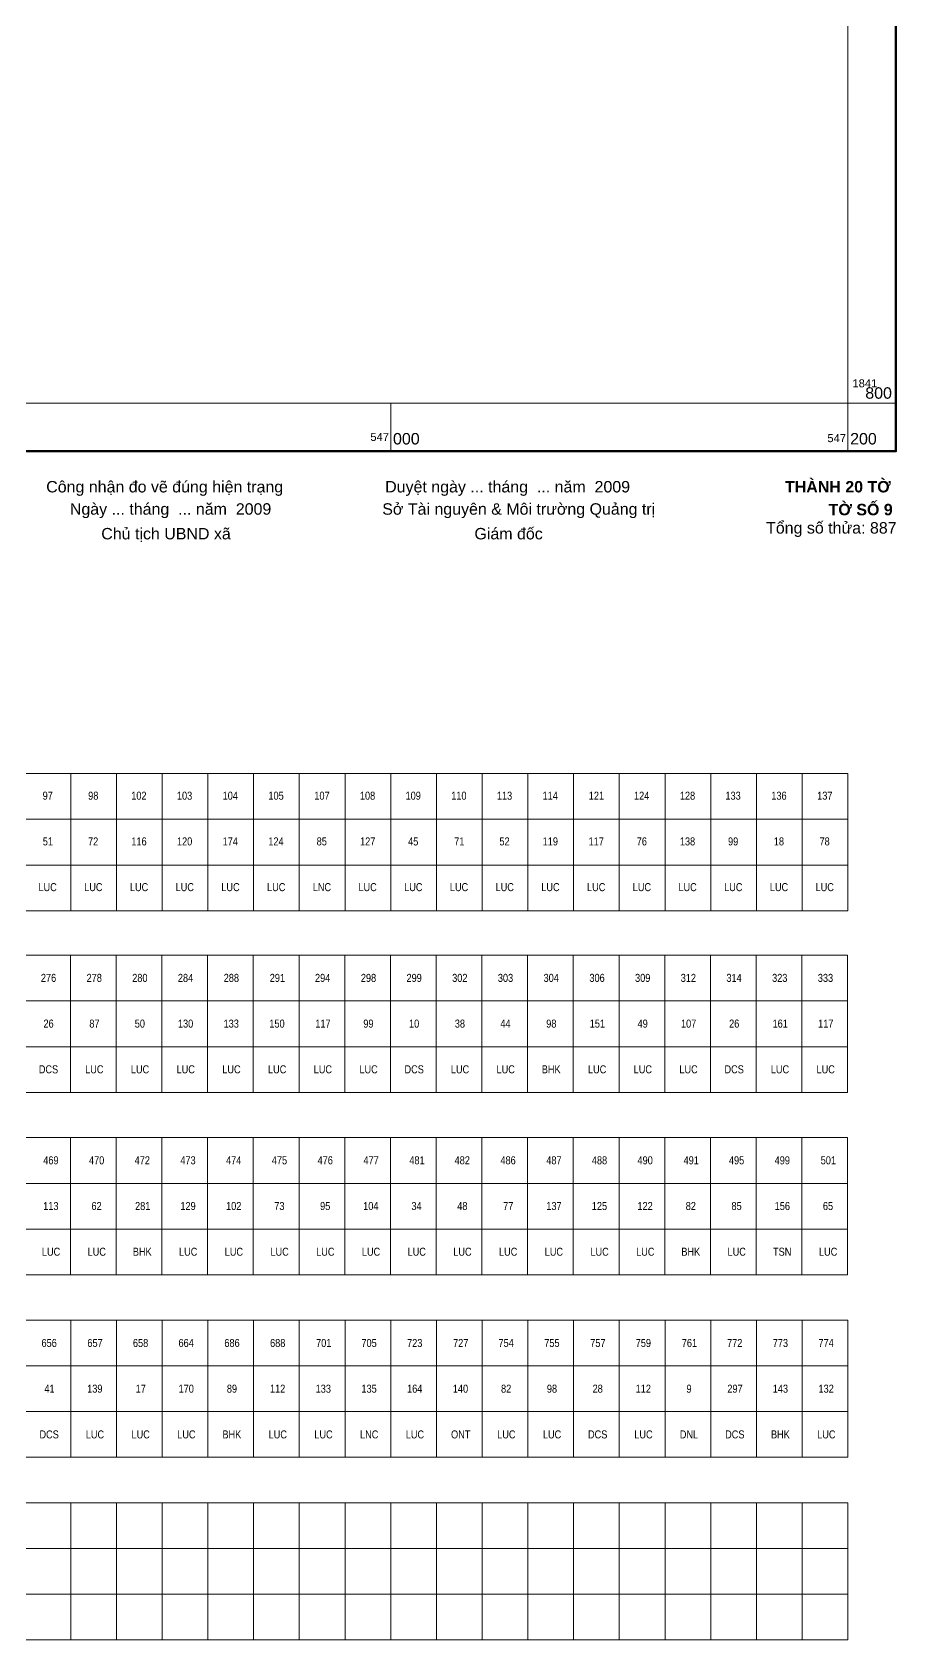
# Model space of a CAD drawing. Header units: metres. Extents: x 545779 to 547235, y 1841259 to 1843294.
# Drawn here: x 546843 to 547221, y 1841259 to 1841962 of the extents above; entities that cross this region are included whole.
import ezdxf
from ezdxf.enums import TextEntityAlignment as Align

# ---------------------------------------------------------------- set-up
doc = ezdxf.new("R2010")
doc.units = ezdxf.units.M
doc.header["$MEASUREMENT"] = 0
for name, color, linetype, lineweight in [('Level 13', 7, 'Continuous', 0), ('Level 56', 7, 'Continuous', 0), ('Level 59', 7, 'Continuous', 0), ('Level 60', 7, 'Continuous', 0), ('Level 61', 7, 'Continuous', 0)]:
    doc.layers.add(name, color=color, linetype=linetype, lineweight=lineweight)
doc.styles.add('Style-VHarial', font='VHarial.shx')
doc.styles.add('Style-VHarialb', font='VHarialb.shx')
doc.styles.add('Style-Vnarial', font='Vnarial.shx')
doc.styles.add('Style-vnarialNarrowI', font='vnarialNarrowI.shx')

# ---------------------------------------------------------------- blocks, each defined once
blk = doc.blocks.new('123')
at = {"color": 0, "linetype": 'ByBlock', "lineweight": -2, "flags": 128}
blk.add_lwpolyline([(0, -20), (1400, -20), (1400, -80), (0, -80), (0, -20)], close=True, dxfattribs=at)
for points in [[(1060, -20), (1060, -80)], [(1080, -20), (1080, -80)], [(1100, -20), (1100, -80)], [(1120, -20), (1120, -80)], [(1140, -20), (1140, -80)], [(1160, -20), (1160, -80)], [(1180, -20), (1180, -80)], [(1200, -20), (1200, -80)], [(1220, -20), (1220, -80)], [(1240, -20), (1240, -80)], [(1260, -20), (1260, -80)], [(1280, -20), (1280, -80)], [(1300, -20), (1300, -80)], [(1320, -20), (1320, -80)], [(1340, -20), (1340, -80)], [(1360, -20), (1360, -80)], [(1380, -20), (1380, -80)], [(0, -40), (1400, -40)], [(0, -60), (1400, -60)]]:
    blk.add_lwpolyline(points, dxfattribs=at)
blk = doc.blocks.new('N_THUA_146')
at = {"layer": 'Level 13', "color": 230, "linetype": 'Continuous', "lineweight": 0, "style": 'Style-vnarialNarrowI'}
for s, p in [('97', (0.234422, -0.01001)), ('51', (0.29984, -20.01001)), ('LUC', (0.194291, -40.01001))]:
    blk.add_text(s, height=3.49998, dxfattribs=at).set_placement(p, align=Align.MIDDLE_CENTER)
blk = doc.blocks.new('N_THUA_148')
at = {"layer": 'Level 13', "color": 230, "linetype": 'Continuous', "lineweight": 0, "style": 'Style-vnarialNarrowI'}
for s, p in [('98', (0.153379, -0.01001)), ('72', (0.102964, -20.01001)), ('LUC', (0.194291, -40.01001))]:
    blk.add_text(s, height=3.49998, dxfattribs=at).set_placement(p, align=Align.MIDDLE_CENTER)
blk = doc.blocks.new('N_THUA_153')
at = {"layer": 'Level 13', "color": 230, "linetype": 'Continuous', "lineweight": 0, "style": 'Style-vnarialNarrowI'}
for s, p in [('102', (0.107816, -0.01001)), ('116', (0.158779, -20.01001)), ('LUC', (0.194291, -40.01001))]:
    blk.add_text(s, height=3.49998, dxfattribs=at).set_placement(p, align=Align.MIDDLE_CENTER)
blk = doc.blocks.new('N_THUA_155')
at = {"layer": 'Level 13', "color": 230, "linetype": 'Continuous', "lineweight": 0, "style": 'Style-vnarialNarrowI'}
for s, p in [('103', (0.099485, -0.01001)), ('120', (0.124692, -20.01001)), ('LUC', (0.194291, -40.01001))]:
    blk.add_text(s, height=3.49998, dxfattribs=at).set_placement(p, align=Align.MIDDLE_CENTER)
blk = doc.blocks.new('N_THUA_157')
at = {"layer": 'Level 13', "color": 230, "linetype": 'Continuous', "lineweight": 0, "style": 'Style-vnarialNarrowI'}
for s, p in [('104', (0.097401, -0.01001)), ('174', (0.097401, -20.01001)), ('LUC', (0.194291, -40.01001))]:
    blk.add_text(s, height=3.49998, dxfattribs=at).set_placement(p, align=Align.MIDDLE_CENTER)
blk = doc.blocks.new('N_THUA_159')
at = {"layer": 'Level 13', "color": 230, "linetype": 'Continuous', "lineweight": 0, "style": 'Style-vnarialNarrowI'}
for s, p in [('105', (0.128831, -0.01001)), ('124', (0.097401, -20.01001)), ('LUC', (0.194291, -40.01001))]:
    blk.add_text(s, height=3.49998, dxfattribs=at).set_placement(p, align=Align.MIDDLE_CENTER)
blk = doc.blocks.new('N_THUA_162')
at = {"layer": 'Level 13', "color": 230, "linetype": 'Continuous', "lineweight": 0, "style": 'Style-vnarialNarrowI'}
for s, p in [('107', (0.229274, -0.01001)), ('85', (0.133979, -20.01001)), ('LNC', (0.194291, -40.01001))]:
    blk.add_text(s, height=3.49998, dxfattribs=at).set_placement(p, align=Align.MIDDLE_CENTER)
blk = doc.blocks.new('N_THUA_164')
at = {"layer": 'Level 13', "color": 230, "linetype": 'Continuous', "lineweight": 0, "style": 'Style-vnarialNarrowI'}
for s, p in [('108', (0.158231, -0.01001)), ('127', (0.229274, -20.01001)), ('LUC', (0.194291, -40.01001))]:
    blk.add_text(s, height=3.49998, dxfattribs=at).set_placement(p, align=Align.MIDDLE_CENTER)
blk = doc.blocks.new('N_THUA_166')
at = {"layer": 'Level 13', "color": 230, "linetype": 'Continuous', "lineweight": 0, "style": 'Style-vnarialNarrowI'}
for s, p in [('109', (0.13329, -0.01001)), ('45', (0.133979, -20.01001)), ('LUC', (0.194291, -40.01001))]:
    blk.add_text(s, height=3.49998, dxfattribs=at).set_placement(p, align=Align.MIDDLE_CENTER)
blk = doc.blocks.new('N_THUA_168')
at = {"layer": 'Level 13', "color": 230, "linetype": 'Continuous', "lineweight": 0, "style": 'Style-vnarialNarrowI'}
for s, p in [('110', (0.124692, -0.01001)), ('71', (0.29984, -20.01001)), ('LUC', (0.194291, -40.01001))]:
    blk.add_text(s, height=3.49998, dxfattribs=at).set_placement(p, align=Align.MIDDLE_CENTER)
blk = doc.blocks.new('N_THUA_172')
at = {"layer": 'Level 13', "color": 230, "linetype": 'Continuous', "lineweight": 0, "style": 'Style-vnarialNarrowI'}
for s, p in [('113', (0.099485, -0.01001)), ('52', (0.102964, -20.01001)), ('LUC', (0.194291, -40.01001))]:
    blk.add_text(s, height=3.49998, dxfattribs=at).set_placement(p, align=Align.MIDDLE_CENTER)
blk = doc.blocks.new('N_THUA_174')
at = {"layer": 'Level 13', "color": 230, "linetype": 'Continuous', "lineweight": 0, "style": 'Style-vnarialNarrowI'}
for s, p in [('114', (0.097401, -0.01001)), ('119', (0.13329, -20.01001)), ('LUC', (0.194291, -40.01001))]:
    blk.add_text(s, height=3.49998, dxfattribs=at).set_placement(p, align=Align.MIDDLE_CENTER)
blk = doc.blocks.new('N_THUA_182')
at = {"layer": 'Level 13', "color": 230, "linetype": 'Continuous', "lineweight": 0, "style": 'Style-vnarialNarrowI'}
for s, p in [('121', (0.294692, -0.01001)), ('117', (0.229274, -20.01001)), ('LUC', (0.194291, -40.01001))]:
    blk.add_text(s, height=3.49998, dxfattribs=at).set_placement(p, align=Align.MIDDLE_CENTER)
blk = doc.blocks.new('N_THUA_186')
at = {"layer": 'Level 13', "color": 230, "linetype": 'Continuous', "lineweight": 0, "style": 'Style-vnarialNarrowI'}
for s, p in [('124', (0.097401, -0.01001)), ('76', (0.163927, -20.01001)), ('LUC', (0.194291, -40.01001))]:
    blk.add_text(s, height=3.49998, dxfattribs=at).set_placement(p, align=Align.MIDDLE_CENTER)
blk = doc.blocks.new('N_THUA_191')
at = {"layer": 'Level 13', "color": 230, "linetype": 'Continuous', "lineweight": 0, "style": 'Style-vnarialNarrowI'}
for s, p in [('128', (0.158231, -0.01001)), ('138', (0.158231, -20.01001)), ('LUC', (0.194291, -40.01001))]:
    blk.add_text(s, height=3.49998, dxfattribs=at).set_placement(p, align=Align.MIDDLE_CENTER)
blk = doc.blocks.new('N_THUA_197')
at = {"layer": 'Level 13', "color": 230, "linetype": 'Continuous', "lineweight": 0, "style": 'Style-vnarialNarrowI'}
for s, p in [('133', (0.099485, -0.01001)), ('99', (0.128438, -20.01001)), ('LUC', (0.194291, -40.01001))]:
    blk.add_text(s, height=3.49998, dxfattribs=at).set_placement(p, align=Align.MIDDLE_CENTER)
blk = doc.blocks.new('N_THUA_201')
at = {"layer": 'Level 13', "color": 230, "linetype": 'Continuous', "lineweight": 0, "style": 'Style-vnarialNarrowI'}
for s, p in [('136', (0.158779, -0.01001)), ('18', (0.153379, -20.01001)), ('LUC', (0.194291, -40.01001))]:
    blk.add_text(s, height=3.49998, dxfattribs=at).set_placement(p, align=Align.MIDDLE_CENTER)
blk = doc.blocks.new('N_THUA_203')
at = {"layer": 'Level 13', "color": 230, "linetype": 'Continuous', "lineweight": 0, "style": 'Style-vnarialNarrowI'}
for s, p in [('137', (0.229274, -0.01001)), ('78', (0.153379, -20.01001)), ('LUC', (0.194291, -40.01001))]:
    blk.add_text(s, height=3.49998, dxfattribs=at).set_placement(p, align=Align.MIDDLE_CENTER)
blk = doc.blocks.new('N_THUA_391')
at = {"layer": 'Level 13', "color": 230, "linetype": 'Continuous', "lineweight": 0, "style": 'Style-vnarialNarrowI'}
for s, p in [('276', (0.168779, -0.01001)), ('26', (0.173927, -20.01001)), ('DCS', (0.156523, -40.01001))]:
    blk.add_text(s, height=3.49998, dxfattribs=at).set_placement(p, align=Align.MIDDLE_CENTER)
blk = doc.blocks.new('N_THUA_394')
at = {"layer": 'Level 13', "color": 230, "linetype": 'Continuous', "lineweight": 0, "style": 'Style-vnarialNarrowI'}
for s, p in [('278', (0.168231, -0.01001)), ('87', (0.244422, -20.01001)), ('LUC', (0.204291, -40.01001))]:
    blk.add_text(s, height=3.49998, dxfattribs=at).set_placement(p, align=Align.MIDDLE_CENTER)
blk = doc.blocks.new('N_THUA_397')
at = {"layer": 'Level 13', "color": 230, "linetype": 'Continuous', "lineweight": 0, "style": 'Style-vnarialNarrowI'}
for s, p in [('280', (0.134692, -0.01001)), ('50', (0.12984, -20.01001)), ('LUC', (0.204291, -40.01001))]:
    blk.add_text(s, height=3.49998, dxfattribs=at).set_placement(p, align=Align.MIDDLE_CENTER)
blk = doc.blocks.new('N_THUA_400')
at = {"layer": 'Level 13', "color": 230, "linetype": 'Continuous', "lineweight": 0, "style": 'Style-vnarialNarrowI'}
for s, p in [('284', (0.107401, -0.01001)), ('130', (0.134692, -20.01001)), ('LUC', (0.204291, -40.01001))]:
    blk.add_text(s, height=3.49998, dxfattribs=at).set_placement(p, align=Align.MIDDLE_CENTER)
blk = doc.blocks.new('N_THUA_404')
at = {"layer": 'Level 13', "color": 230, "linetype": 'Continuous', "lineweight": 0, "style": 'Style-vnarialNarrowI'}
for s, p in [('288', (0.168231, -0.01001)), ('133', (0.109485, -20.01001)), ('LUC', (0.204291, -40.01001))]:
    blk.add_text(s, height=3.49998, dxfattribs=at).set_placement(p, align=Align.MIDDLE_CENTER)
blk = doc.blocks.new('N_THUA_408')
at = {"layer": 'Level 13', "color": 230, "linetype": 'Continuous', "lineweight": 0, "style": 'Style-vnarialNarrowI'}
for s, p in [('291', (0.304692, -0.01001)), ('150', (0.134692, -20.01001)), ('LUC', (0.204291, -40.01001))]:
    blk.add_text(s, height=3.49998, dxfattribs=at).set_placement(p, align=Align.MIDDLE_CENTER)
blk = doc.blocks.new('N_THUA_412')
at = {"layer": 'Level 13', "color": 230, "linetype": 'Continuous', "lineweight": 0, "style": 'Style-vnarialNarrowI'}
for s, p in [('294', (0.107401, -0.01001)), ('117', (0.239274, -20.01001)), ('LUC', (0.204291, -40.01001))]:
    blk.add_text(s, height=3.49998, dxfattribs=at).set_placement(p, align=Align.MIDDLE_CENTER)
blk = doc.blocks.new('N_THUA_417')
at = {"layer": 'Level 13', "color": 230, "linetype": 'Continuous', "lineweight": 0, "style": 'Style-vnarialNarrowI'}
for s, p in [('298', (0.168231, -0.01001)), ('99', (0.138438, -20.01001)), ('LUC', (0.204291, -40.01001))]:
    blk.add_text(s, height=3.49998, dxfattribs=at).set_placement(p, align=Align.MIDDLE_CENTER)
blk = doc.blocks.new('N_THUA_419')
at = {"layer": 'Level 13', "color": 230, "linetype": 'Continuous', "lineweight": 0, "style": 'Style-vnarialNarrowI'}
for s, p in [('299', (0.14329, -0.01001)), ('10', (0.12984, -20.01001)), ('DCS', (0.156523, -40.01001))]:
    blk.add_text(s, height=3.49998, dxfattribs=at).set_placement(p, align=Align.MIDDLE_CENTER)
blk = doc.blocks.new('N_THUA_423')
at = {"layer": 'Level 13', "color": 230, "linetype": 'Continuous', "lineweight": 0, "style": 'Style-vnarialNarrowI'}
for s, p in [('302', (0.117816, -0.01001)), ('38', (0.163379, -20.01001)), ('LUC', (0.204291, -40.01001))]:
    blk.add_text(s, height=3.49998, dxfattribs=at).set_placement(p, align=Align.MIDDLE_CENTER)
blk = doc.blocks.new('N_THUA_425')
at = {"layer": 'Level 13', "color": 230, "linetype": 'Continuous', "lineweight": 0, "style": 'Style-vnarialNarrowI'}
for s, p in [('303', (0.109485, -0.01001)), ('44', (0.102549, -20.01001)), ('LUC', (0.204291, -40.01001))]:
    blk.add_text(s, height=3.49998, dxfattribs=at).set_placement(p, align=Align.MIDDLE_CENTER)
blk = doc.blocks.new('N_THUA_427')
at = {"layer": 'Level 13', "color": 230, "linetype": 'Continuous', "lineweight": 0, "style": 'Style-vnarialNarrowI'}
for s, p in [('304', (0.107401, -0.01001)), ('98', (0.163379, -20.01001)), ('BHK', (0.100368, -40.01001))]:
    blk.add_text(s, height=3.49998, dxfattribs=at).set_placement(p, align=Align.MIDDLE_CENTER)
blk = doc.blocks.new('N_THUA_430')
at = {"layer": 'Level 13', "color": 230, "linetype": 'Continuous', "lineweight": 0, "style": 'Style-vnarialNarrowI'}
for s, p in [('306', (0.168779, -0.01001)), ('151', (0.304692, -20.01001)), ('LUC', (0.204291, -40.01001))]:
    blk.add_text(s, height=3.49998, dxfattribs=at).set_placement(p, align=Align.MIDDLE_CENTER)
blk = doc.blocks.new('N_THUA_434')
at = {"layer": 'Level 13', "color": 230, "linetype": 'Continuous', "lineweight": 0, "style": 'Style-vnarialNarrowI'}
for s, p in [('309', (0.14329, -0.01001)), ('49', (0.138438, -20.01001)), ('LUC', (0.204291, -40.01001))]:
    blk.add_text(s, height=3.49998, dxfattribs=at).set_placement(p, align=Align.MIDDLE_CENTER)
blk = doc.blocks.new('N_THUA_438')
at = {"layer": 'Level 13', "color": 230, "linetype": 'Continuous', "lineweight": 0, "style": 'Style-vnarialNarrowI'}
for s, p in [('312', (0.117816, -0.01001)), ('107', (0.239274, -20.01001)), ('LUC', (0.204291, -40.01001))]:
    blk.add_text(s, height=3.49998, dxfattribs=at).set_placement(p, align=Align.MIDDLE_CENTER)
blk = doc.blocks.new('N_THUA_441')
at = {"layer": 'Level 13', "color": 230, "linetype": 'Continuous', "lineweight": 0, "style": 'Style-vnarialNarrowI'}
for s, p in [('314', (0.107401, -0.01001)), ('26', (0.173927, -20.01001)), ('DCS', (0.156523, -40.01001))]:
    blk.add_text(s, height=3.49998, dxfattribs=at).set_placement(p, align=Align.MIDDLE_CENTER)
blk = doc.blocks.new('N_THUA_451')
at = {"layer": 'Level 13', "color": 230, "linetype": 'Continuous', "lineweight": 0, "style": 'Style-vnarialNarrowI'}
for s, p in [('323', (0.109485, -0.01001)), ('161', (0.304692, -20.01001)), ('LUC', (0.204291, -40.01001))]:
    blk.add_text(s, height=3.49998, dxfattribs=at).set_placement(p, align=Align.MIDDLE_CENTER)
blk = doc.blocks.new('N_THUA_462')
at = {"layer": 'Level 13', "color": 230, "linetype": 'Continuous', "lineweight": 0, "style": 'Style-vnarialNarrowI'}
for s, p in [('333', (0.109485, -0.01001)), ('117', (0.239274, -20.01001)), ('LUC', (0.204291, -40.01001))]:
    blk.add_text(s, height=3.49998, dxfattribs=at).set_placement(p, align=Align.MIDDLE_CENTER)
blk = doc.blocks.new('N_THUA_647')
at = {"layer": 'Level 13', "color": 230, "linetype": 'Continuous', "lineweight": 0, "style": 'Style-vnarialNarrowI'}
for s, p in [('469', (0.12329, -0.00001)), ('113', (0.089485, -20.00001)), ('LUC', (0.184291, -40.00001))]:
    blk.add_text(s, height=3.49998, dxfattribs=at).set_placement(p, align=Align.MIDDLE_CENTER)
blk = doc.blocks.new('N_THUA_649')
at = {"layer": 'Level 13', "color": 230, "linetype": 'Continuous', "lineweight": 0, "style": 'Style-vnarialNarrowI'}
for s, p in [('470', (0.114692, -0.00001)), ('62', (0.092964, -20.00001)), ('LUC', (0.184291, -40.00001))]:
    blk.add_text(s, height=3.49998, dxfattribs=at).set_placement(p, align=Align.MIDDLE_CENTER)
blk = doc.blocks.new('N_THUA_652')
at = {"layer": 'Level 13', "color": 230, "linetype": 'Continuous', "lineweight": 0, "style": 'Style-vnarialNarrowI'}
for s, p in [('472', (0.097816, -0.00001)), ('281', (0.284692, -20.00001)), ('BHK', (0.080368, -40.00001))]:
    blk.add_text(s, height=3.49998, dxfattribs=at).set_placement(p, align=Align.MIDDLE_CENTER)
blk = doc.blocks.new('N_THUA_654')
at = {"layer": 'Level 13', "color": 230, "linetype": 'Continuous', "lineweight": 0, "style": 'Style-vnarialNarrowI'}
for s, p in [('473', (0.089485, -0.00001)), ('129', (0.12329, -20.00001)), ('LUC', (0.184291, -40.00001))]:
    blk.add_text(s, height=3.49998, dxfattribs=at).set_placement(p, align=Align.MIDDLE_CENTER)
blk = doc.blocks.new('N_THUA_656')
at = {"layer": 'Level 13', "color": 230, "linetype": 'Continuous', "lineweight": 0, "style": 'Style-vnarialNarrowI'}
for s, p in [('474', (0.087401, -0.00001)), ('102', (0.097816, -20.00001)), ('LUC', (0.184291, -40.00001))]:
    blk.add_text(s, height=3.49998, dxfattribs=at).set_placement(p, align=Align.MIDDLE_CENTER)
blk = doc.blocks.new('N_THUA_658')
at = {"layer": 'Level 13', "color": 230, "linetype": 'Continuous', "lineweight": 0, "style": 'Style-vnarialNarrowI'}
for s, p in [('475', (0.118831, -0.00001)), ('73', (0.084633, -20.00001)), ('LUC', (0.184291, -40.00001))]:
    blk.add_text(s, height=3.49998, dxfattribs=at).set_placement(p, align=Align.MIDDLE_CENTER)
blk = doc.blocks.new('N_THUA_660')
at = {"layer": 'Level 13', "color": 230, "linetype": 'Continuous', "lineweight": 0, "style": 'Style-vnarialNarrowI'}
for s, p in [('476', (0.148779, -0.00001)), ('95', (0.123979, -20.00001)), ('LUC', (0.184291, -40.00001))]:
    blk.add_text(s, height=3.49998, dxfattribs=at).set_placement(p, align=Align.MIDDLE_CENTER)
blk = doc.blocks.new('N_THUA_662')
at = {"layer": 'Level 13', "color": 230, "linetype": 'Continuous', "lineweight": 0, "style": 'Style-vnarialNarrowI'}
for s, p in [('477', (0.219274, -0.00001)), ('104', (0.087401, -20.00001)), ('LUC', (0.184291, -40.00001))]:
    blk.add_text(s, height=3.49998, dxfattribs=at).set_placement(p, align=Align.MIDDLE_CENTER)
blk = doc.blocks.new('N_THUA_667')
at = {"layer": 'Level 13', "color": 230, "linetype": 'Continuous', "lineweight": 0, "style": 'Style-vnarialNarrowI'}
for s, p in [('481', (0.284692, -0.00001)), ('34', (0.082549, -20.00001)), ('LUC', (0.184291, -40.00001))]:
    blk.add_text(s, height=3.49998, dxfattribs=at).set_placement(p, align=Align.MIDDLE_CENTER)
blk = doc.blocks.new('N_THUA_669')
at = {"layer": 'Level 13', "color": 230, "linetype": 'Continuous', "lineweight": 0, "style": 'Style-vnarialNarrowI'}
for s, p in [('482', (0.097816, -0.00001)), ('48', (0.143379, -20.00001)), ('LUC', (0.184291, -40.00001))]:
    blk.add_text(s, height=3.49998, dxfattribs=at).set_placement(p, align=Align.MIDDLE_CENTER)
blk = doc.blocks.new('N_THUA_674')
at = {"layer": 'Level 13', "color": 230, "linetype": 'Continuous', "lineweight": 0, "style": 'Style-vnarialNarrowI'}
for s, p in [('486', (0.148779, -0.00001)), ('77', (0.224422, -20.00001)), ('LUC', (0.184291, -40.00001))]:
    blk.add_text(s, height=3.49998, dxfattribs=at).set_placement(p, align=Align.MIDDLE_CENTER)
blk = doc.blocks.new('N_THUA_676')
at = {"layer": 'Level 13', "color": 230, "linetype": 'Continuous', "lineweight": 0, "style": 'Style-vnarialNarrowI'}
for s, p in [('487', (0.219274, -0.00001)), ('137', (0.219274, -20.00001)), ('LUC', (0.184291, -40.00001))]:
    blk.add_text(s, height=3.49998, dxfattribs=at).set_placement(p, align=Align.MIDDLE_CENTER)
blk = doc.blocks.new('N_THUA_678')
at = {"layer": 'Level 13', "color": 230, "linetype": 'Continuous', "lineweight": 0, "style": 'Style-vnarialNarrowI'}
for s, p in [('488', (0.148231, -0.00001)), ('125', (0.118831, -20.00001)), ('LUC', (0.184291, -40.00001))]:
    blk.add_text(s, height=3.49998, dxfattribs=at).set_placement(p, align=Align.MIDDLE_CENTER)
blk = doc.blocks.new('N_THUA_681')
at = {"layer": 'Level 13', "color": 230, "linetype": 'Continuous', "lineweight": 0, "style": 'Style-vnarialNarrowI'}
for s, p in [('490', (0.114692, -0.00001)), ('122', (0.097816, -20.00001)), ('LUC', (0.184291, -40.00001))]:
    blk.add_text(s, height=3.49998, dxfattribs=at).set_placement(p, align=Align.MIDDLE_CENTER)
blk = doc.blocks.new('N_THUA_683')
at = {"layer": 'Level 13', "color": 230, "linetype": 'Continuous', "lineweight": 0, "style": 'Style-vnarialNarrowI'}
for s, p in [('491', (0.284692, -0.00001)), ('82', (0.092964, -20.00001)), ('BHK', (0.080368, -40.00001))]:
    blk.add_text(s, height=3.49998, dxfattribs=at).set_placement(p, align=Align.MIDDLE_CENTER)
blk = doc.blocks.new('N_THUA_688')
at = {"layer": 'Level 13', "color": 230, "linetype": 'Continuous', "lineweight": 0, "style": 'Style-vnarialNarrowI'}
for s, p in [('495', (0.118831, -0.00001)), ('85', (0.123979, -20.00001)), ('LUC', (0.184291, -40.00001))]:
    blk.add_text(s, height=3.49998, dxfattribs=at).set_placement(p, align=Align.MIDDLE_CENTER)
blk = doc.blocks.new('N_THUA_693')
at = {"layer": 'Level 13', "color": 230, "linetype": 'Continuous', "lineweight": 0, "style": 'Style-vnarialNarrowI'}
for s, p in [('499', (0.12329, -0.00001)), ('156', (0.148779, -20.00001)), ('TSN', (0.080338, -40.00001))]:
    blk.add_text(s, height=3.49998, dxfattribs=at).set_placement(p, align=Align.MIDDLE_CENTER)
blk = doc.blocks.new('N_THUA_696')
at = {"layer": 'Level 13', "color": 230, "linetype": 'Continuous', "lineweight": 0, "style": 'Style-vnarialNarrowI'}
for s, p in [('501', (0.284692, -0.00001)), ('65', (0.123979, -20.00001)), ('LUC', (0.184291, -40.00001))]:
    blk.add_text(s, height=3.49998, dxfattribs=at).set_placement(p, align=Align.MIDDLE_CENTER)
blk = doc.blocks.new('N_THUA_896')
at = {"layer": 'Level 13', "color": 230, "linetype": 'Continuous', "lineweight": 0, "style": 'Style-vnarialNarrowI'}
for s, p in [('656', (0.148779, -0.03001)), ('41', (0.28984, -20.03001)), ('DCS', (0.136523, -40.03001))]:
    blk.add_text(s, height=3.49998, dxfattribs=at).set_placement(p, align=Align.MIDDLE_CENTER)
blk = doc.blocks.new('N_THUA_898')
at = {"layer": 'Level 13', "color": 230, "linetype": 'Continuous', "lineweight": 0, "style": 'Style-vnarialNarrowI'}
for s, p in [('657', (0.219274, -0.03001)), ('139', (0.12329, -20.03001)), ('LUC', (0.184291, -40.03001))]:
    blk.add_text(s, height=3.49998, dxfattribs=at).set_placement(p, align=Align.MIDDLE_CENTER)
blk = doc.blocks.new('N_THUA_900')
at = {"layer": 'Level 13', "color": 230, "linetype": 'Continuous', "lineweight": 0, "style": 'Style-vnarialNarrowI'}
for s, p in [('658', (0.148231, -0.03001)), ('17', (0.224422, -20.03001)), ('LUC', (0.184291, -40.03001))]:
    blk.add_text(s, height=3.49998, dxfattribs=at).set_placement(p, align=Align.MIDDLE_CENTER)
blk = doc.blocks.new('N_THUA_906')
at = {"layer": 'Level 13', "color": 230, "linetype": 'Continuous', "lineweight": 0, "style": 'Style-vnarialNarrowI'}
for s, p in [('664', (0.087401, -0.03001)), ('170', (0.114692, -20.03001)), ('LUC', (0.184291, -40.03001))]:
    blk.add_text(s, height=3.49998, dxfattribs=at).set_placement(p, align=Align.MIDDLE_CENTER)
blk = doc.blocks.new('N_THUA_924')
at = {"layer": 'Level 13', "color": 230, "linetype": 'Continuous', "lineweight": 0, "style": 'Style-vnarialNarrowI'}
for s, p in [('686', (0.148779, -0.03001)), ('89', (0.118438, -20.03001)), ('BHK', (0.080368, -40.03001))]:
    blk.add_text(s, height=3.49998, dxfattribs=at).set_placement(p, align=Align.MIDDLE_CENTER)
blk = doc.blocks.new('N_THUA_927')
at = {"layer": 'Level 13', "color": 230, "linetype": 'Continuous', "lineweight": 0, "style": 'Style-vnarialNarrowI'}
for s, p in [('688', (0.148231, -0.03001)), ('112', (0.097816, -20.03001)), ('LUC', (0.184291, -40.03001))]:
    blk.add_text(s, height=3.49998, dxfattribs=at).set_placement(p, align=Align.MIDDLE_CENTER)
blk = doc.blocks.new('N_THUA_941')
at = {"layer": 'Level 13', "color": 230, "linetype": 'Continuous', "lineweight": 0, "style": 'Style-vnarialNarrowI'}
for s, p in [('701', (0.284692, -0.03001)), ('133', (0.089485, -20.03001)), ('LUC', (0.184291, -40.03001))]:
    blk.add_text(s, height=3.49998, dxfattribs=at).set_placement(p, align=Align.MIDDLE_CENTER)
blk = doc.blocks.new('N_THUA_946')
at = {"layer": 'Level 13', "color": 230, "linetype": 'Continuous', "lineweight": 0, "style": 'Style-vnarialNarrowI'}
for s, p in [('705', (0.118831, -0.03001)), ('135', (0.118831, -20.03001)), ('LNC', (0.184291, -40.03001))]:
    blk.add_text(s, height=3.49998, dxfattribs=at).set_placement(p, align=Align.MIDDLE_CENTER)
blk = doc.blocks.new('N_THUA_961')
at = {"layer": 'Level 13', "color": 230, "linetype": 'Continuous', "lineweight": 0, "style": 'Style-vnarialNarrowI'}
for s, p in [('723', (0.089485, -0.03001)), ('164', (0.087401, -20.03001)), ('LUC', (0.184291, -40.03001))]:
    blk.add_text(s, height=3.49998, dxfattribs=at).set_placement(p, align=Align.MIDDLE_CENTER)
blk = doc.blocks.new('N_THUA_965')
at = {"layer": 'Level 13', "color": 230, "linetype": 'Continuous', "lineweight": 0, "style": 'Style-vnarialNarrowI'}
for s, p in [('727', (0.219274, -0.03001)), ('140', (0.114692, -20.03001)), ('ONT', (0.215219, -40.03001))]:
    blk.add_text(s, height=3.49998, dxfattribs=at).set_placement(p, align=Align.MIDDLE_CENTER)
blk = doc.blocks.new('N_THUA_990')
at = {"layer": 'Level 13', "color": 230, "linetype": 'Continuous', "lineweight": 0, "style": 'Style-vnarialNarrowI'}
for s, p in [('754', (0.087401, -0.03001)), ('82', (0.092964, -20.03001)), ('LUC', (0.184291, -40.03001))]:
    blk.add_text(s, height=3.49998, dxfattribs=at).set_placement(p, align=Align.MIDDLE_CENTER)
blk = doc.blocks.new('N_THUA_992')
at = {"layer": 'Level 13', "color": 230, "linetype": 'Continuous', "lineweight": 0, "style": 'Style-vnarialNarrowI'}
for s, p in [('755', (0.118831, -0.03001)), ('98', (0.143379, -20.03001)), ('LUC', (0.184291, -40.03001))]:
    blk.add_text(s, height=3.49998, dxfattribs=at).set_placement(p, align=Align.MIDDLE_CENTER)
blk = doc.blocks.new('N_THUA_995')
at = {"layer": 'Level 13', "color": 230, "linetype": 'Continuous', "lineweight": 0, "style": 'Style-vnarialNarrowI'}
for s, p in [('757', (0.219274, -0.03001)), ('28', (0.143379, -20.03001)), ('DCS', (0.136523, -40.03001))]:
    blk.add_text(s, height=3.49998, dxfattribs=at).set_placement(p, align=Align.MIDDLE_CENTER)
blk = doc.blocks.new('N_THUA_998')
at = {"layer": 'Level 13', "color": 230, "linetype": 'Continuous', "lineweight": 0, "style": 'Style-vnarialNarrowI'}
for s, p in [('759', (0.12329, -0.03001)), ('112', (0.097816, -20.03001)), ('LUC', (0.184291, -40.03001))]:
    blk.add_text(s, height=3.49998, dxfattribs=at).set_placement(p, align=Align.MIDDLE_CENTER)
blk = doc.blocks.new('N_THUA_1001')
at = {"layer": 'Level 13', "color": 230, "linetype": 'Continuous', "lineweight": 0, "style": 'Style-vnarialNarrowI'}
for s, p in [('761', (0.284692, -0.03001)), ('9', (0.113586, -20.03001)), ('DNL', (0.081604, -40.03001))]:
    blk.add_text(s, height=3.49998, dxfattribs=at).set_placement(p, align=Align.MIDDLE_CENTER)
blk = doc.blocks.new('N_THUA_1010')
at = {"layer": 'Level 13', "color": 230, "linetype": 'Continuous', "lineweight": 0, "style": 'Style-vnarialNarrowI'}
for s, p in [('772', (0.097816, -0.03001)), ('297', (0.219274, -20.03001)), ('DCS', (0.136523, -40.03001))]:
    blk.add_text(s, height=3.49998, dxfattribs=at).set_placement(p, align=Align.MIDDLE_CENTER)
blk = doc.blocks.new('N_THUA_1012')
at = {"layer": 'Level 13', "color": 230, "linetype": 'Continuous', "lineweight": 0, "style": 'Style-vnarialNarrowI'}
for s, p in [('773', (0.089485, -0.03001)), ('143', (0.089485, -20.03001)), ('BHK', (0.080368, -40.03001))]:
    blk.add_text(s, height=3.49998, dxfattribs=at).set_placement(p, align=Align.MIDDLE_CENTER)
blk = doc.blocks.new('N_THUA_1014')
at = {"layer": 'Level 13', "color": 230, "linetype": 'Continuous', "lineweight": 0, "style": 'Style-vnarialNarrowI'}
for s, p in [('774', (0.087401, -0.03001)), ('132', (0.097816, -20.03001)), ('LUC', (0.184291, -40.03001))]:
    blk.add_text(s, height=3.49998, dxfattribs=at).set_placement(p, align=Align.MIDDLE_CENTER)
blk = doc.blocks.new('63')
at = {"layer": 'Level 60', "color": 7, "linetype": 'Continuous', "lineweight": 0, "style": 'Style-Vnarial'}
for s, p in [('C«ng nhËn ®o vÏ ®óng hiÖn tr¹ng', (1101.092565, -39)), ('DuyÖt ngµy ... th¸ng  ... n¨m  2009', (1251.138, -39))]:
    blk.add_text(s, height=4.99998, dxfattribs=at).set_placement(p, align=Align.CENTER)
for s, p in [('Ngµy ... th¸ng  ... n¨m  2009', (1059.61, -43.74002)), ('Së Tµi nguyªn & M«i tr\xadêng Qu¶ng trÞ', (1196.29, -43.74002))]:
    blk.add_text(s, height=4.99998, dxfattribs=at).set_placement(p, align=Align.TOP_LEFT)
for s, p in [('Chñ tÞch UBND x·', (1073.35, -59.54)), ('Gi¸m ®èc ', (1236.62, -59.54))]:
    blk.add_text(s, height=4.99998, dxfattribs=at).set_placement(p)

msp = doc.modelspace()

# ---------------------------------------------------------------- linework, layer by layer
at = {"layer": 'Level 60', "color": 7, "linetype": 'Continuous', "lineweight": 0, "flags": 128}
msp.add_lwpolyline([(545800, 1843200), (547200, 1843200), (547200, 1841800), (545800, 1841800), (545800, 1843200)], close=True, dxfattribs=at)
for points in [[(547000, 1841800), (547000, 1841779)], [(547200, 1841800), (547200, 1841779)], [(547200, 1841800), (547221, 1841800)]]:
    msp.add_lwpolyline(points, dxfattribs=at)
at = {"layer": 'Level 61', "color": 7, "linetype": 'Continuous', "lineweight": 140, "flags": 128}
msp.add_lwpolyline([(545779, 1843221), (547221, 1843221), (547221, 1841779), (545779, 1841779), (545779, 1843221)], close=True, dxfattribs=at)
at = {"layer": 'Level 61', "color": 254, "linetype": 'Continuous', "lineweight": 0, "flags": 128}
for points in [[(545800, 1841638), (547200, 1841638)], [(546860, 1841638), (546860, 1841578)], [(546880, 1841638), (546880, 1841578)], [(546900, 1841638), (546900, 1841578)], [(546920, 1841638), (546920, 1841578)], [(546940, 1841638), (546940, 1841578)], [(546960, 1841638), (546960, 1841578)], [(546980, 1841638), (546980, 1841578)], [(547000, 1841638), (547000, 1841578)], [(547020, 1841638), (547020, 1841578)], [(547040, 1841638), (547040, 1841578)], [(547060, 1841638), (547060, 1841578)], [(547080, 1841638), (547080, 1841578)], [(547100, 1841638), (547100, 1841578)], [(547120, 1841638), (547120, 1841578)], [(547140, 1841638), (547140, 1841578)], [(547160, 1841638), (547160, 1841578)], [(547180, 1841638), (547180, 1841578)], [(547200, 1841638), (547200, 1841578)], [(545800, 1841618), (547200, 1841618)], [(545800, 1841598), (547200, 1841598)], [(547200, 1841578), (545800, 1841578)]]:
    msp.add_lwpolyline(points, dxfattribs=at)

# ---------------------------------------------------------------- block references
at = {"layer": 'Level 13', "color": 230, "linetype": 'Continuous', "lineweight": 0}
for name, p in [('N_THUA_146', (546849.69, 1841628.34)), ('N_THUA_148', (546869.69, 1841628.34)), ('N_THUA_153', (546889.69, 1841628.34)), ('N_THUA_155', (546909.69, 1841628.34)), ('N_THUA_157', (546929.69, 1841628.34)), ('N_THUA_159', (546949.69, 1841628.34)), ('N_THUA_162', (546969.69, 1841628.34)), ('N_THUA_164', (546989.69, 1841628.34)), ('N_THUA_166', (547009.69, 1841628.34)), ('N_THUA_168', (547029.69, 1841628.34)), ('N_THUA_172', (547049.69, 1841628.34)), ('N_THUA_174', (547069.69, 1841628.34)), ('N_THUA_182', (547089.69, 1841628.34)), ('N_THUA_186', (547109.69, 1841628.34)), ('N_THUA_191', (547129.69, 1841628.34)), ('N_THUA_197', (547149.69, 1841628.34)), ('N_THUA_201', (547169.69, 1841628.34)), ('N_THUA_203', (547189.69, 1841628.34)), ('N_THUA_391', (546850.1, 1841548.63)), ('N_THUA_394', (546870.1, 1841548.63)), ('N_THUA_397', (546890.1, 1841548.63)), ('N_THUA_400', (546910.1, 1841548.63)), ('N_THUA_404', (546930.1, 1841548.63)), ('N_THUA_408', (546950.1, 1841548.63)), ('N_THUA_412', (546970.1, 1841548.63)), ('N_THUA_417', (546990.1, 1841548.63)), ('N_THUA_419', (547010.1, 1841548.63)), ('N_THUA_423', (547030.1, 1841548.63)), ('N_THUA_425', (547050.1, 1841548.63)), ('N_THUA_427', (547070.1, 1841548.63)), ('N_THUA_430', (547090.1, 1841548.63)), ('N_THUA_434', (547110.1, 1841548.63)), ('N_THUA_438', (547130.1, 1841548.63)), ('N_THUA_441', (547150.1, 1841548.63)), ('N_THUA_451', (547170.1, 1841548.63)), ('N_THUA_462', (547190.1, 1841548.63)), ('N_THUA_647', (546851.19, 1841468.82)), ('N_THUA_649', (546871.19, 1841468.82)), ('N_THUA_652', (546891.19, 1841468.82)), ('N_THUA_654', (546911.19, 1841468.82)), ('N_THUA_656', (546931.19, 1841468.82)), ('N_THUA_658', (546951.19, 1841468.82)), ('N_THUA_660', (546971.19, 1841468.82)), ('N_THUA_662', (546991.19, 1841468.82)), ('N_THUA_667', (547011.19, 1841468.82)), ('N_THUA_669', (547031.19, 1841468.82)), ('N_THUA_674', (547051.19, 1841468.82)), ('N_THUA_676', (547071.19, 1841468.82)), ('N_THUA_678', (547091.19, 1841468.82)), ('N_THUA_681', (547111.19, 1841468.82)), ('N_THUA_683', (547131.19, 1841468.82)), ('N_THUA_688', (547151.19, 1841468.82)), ('N_THUA_693', (547171.19, 1841468.82)), ('N_THUA_696', (547191.19, 1841468.82)), ('N_THUA_896', (546850.4, 1841388.93)), ('N_THUA_898', (546870.4, 1841388.93)), ('N_THUA_900', (546890.4, 1841388.93)), ('N_THUA_906', (546910.4, 1841388.93)), ('N_THUA_924', (546930.4, 1841388.93)), ('N_THUA_927', (546950.4, 1841388.93)), ('N_THUA_941', (546970.4, 1841388.93)), ('N_THUA_946', (546990.4, 1841388.93)), ('N_THUA_961', (547010.4, 1841388.93)), ('N_THUA_965', (547030.4, 1841388.93)), ('N_THUA_990', (547050.4, 1841388.93)), ('N_THUA_992', (547070.4, 1841388.93)), ('N_THUA_995', (547090.4, 1841388.93)), ('N_THUA_998', (547110.4, 1841388.93)), ('N_THUA_1001', (547130.4, 1841388.93)), ('N_THUA_1010', (547150.4, 1841388.93)), ('N_THUA_1012', (547170.4, 1841388.93)), ('N_THUA_1014', (547190.4, 1841388.93))]:
    msp.add_blockref(name, p, dxfattribs=at)
at = {"layer": 'Level 60', "color": 7, "linetype": 'Continuous', "lineweight": 53}
msp.add_blockref('63', (545800, 1841800), dxfattribs=at)
at = {"layer": 'Level 61', "color": 254, "linetype": 'Continuous', "lineweight": 0}
for p in [(545799.87, 1841578.51), (545799.87, 1841498.73), (545800, 1841418.94), (545800, 1841339.02)]:
    msp.add_blockref('123', p, dxfattribs=at)

# ---------------------------------------------------------------- texts
at = {"layer": 'Level 56', "color": 7, "linetype": 'Continuous', "lineweight": 0, "style": 'Style-VHarial'}
for s, height, p in [('1841', 3.5, (547202, 1841807)), ('000', 5, (547001, 1841782)), ('200', 5, (547201, 1841782))]:
    msp.add_text(s, height=height, dxfattribs=at).set_placement(p)
for s, height, p in [('800', 5, (547219.28, 1841802)), ('547', 3.5, (546999.25, 1841783.53)), ('547', 3.5, (547199.21, 1841783))]:
    msp.add_text(s, height=height, dxfattribs=at).set_placement(p, align=Align.RIGHT)
at = {"layer": 'Level 59', "color": 7, "linetype": 'Continuous', "lineweight": 0}
for s, style, p in [('Thµnh 20 Tê', 'Style-VHarialb', (547218.81, 1841761)), ('Tê sè 9', 'Style-VHarialb', (547219.63, 1841751)), ('Tæng sè thöa: 887', 'Style-Vnarial', (547221.32, 1841743))]:
    msp.add_text(s, height=5, dxfattribs=dict(at, style=style)).set_placement(p, align=Align.RIGHT)

doc.saveas('drawing.dxf')
